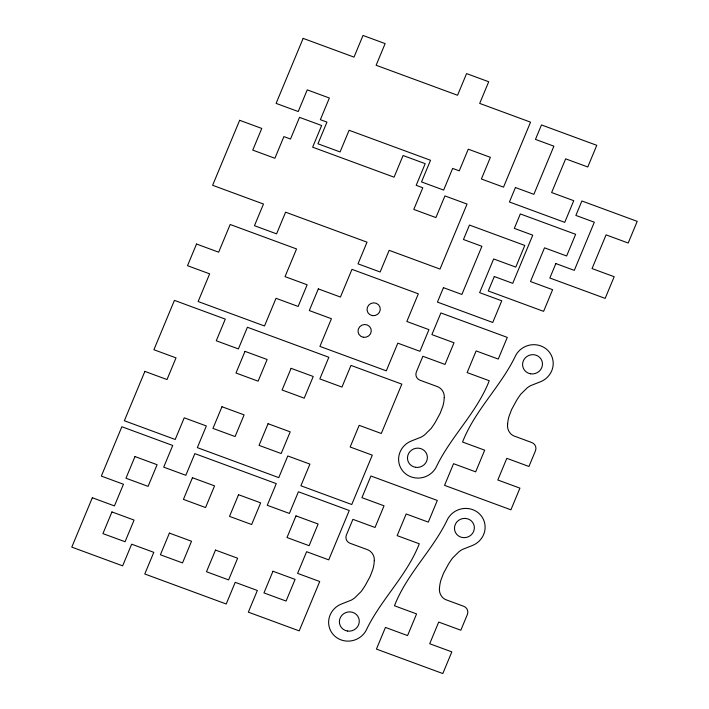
<?xml version="1.0" encoding="UTF-8"?>
<svg xmlns="http://www.w3.org/2000/svg" width="709" height="709" viewBox="0 0 709 709"><rect width="100%" height="100%" fill="white"/><g stroke="black" fill="none" stroke-linecap="round" stroke-linejoin="round"><path stroke-width="1.06" d="M374.281 560.686L373.998 563.956A41.14 39.465 -20.3 0 1 372.837 569.398L370.222 576.302L365.339 585.306A93.304 89.511 -20.3 0 1 361.12 591.572L354.748 597.847A29.955 28.741 -20.3 0 1 351.283 600.133L341.942 603.82A20.003 19.187 -20.3 0 0 334.125 635.521A20.003 19.187 -20.3 0 0 366.978 628.635C381.69 598.715 407.046 575.265 419.285 543.785L397.155 535.632L406.168 513.972L428.298 522.116L437.311 500.448L370.931 476.005L361.918 497.665L384.048 505.818L375.034 527.487L352.905 519.334L346.4 534.985A6.665 6.399 -20.3 0 0 350.042 543.271L366.447 549.307C371.401 550.671 374.777 555.581 374.281 560.686M444.251 397.634L443.967 400.904A41.14 39.465 -20.3 0 1 442.797 406.346L440.183 413.25L435.308 422.254A93.304 89.511 -20.3 0 1 431.081 428.52L424.718 434.794A29.955 28.741 -20.3 0 1 421.252 437.081L411.911 440.768A20.003 19.187 -20.3 0 0 404.095 472.469A20.003 19.187 -20.3 0 0 436.948 465.583C451.66 435.663 477.006 412.213 489.254 380.733L467.125 372.579L476.138 350.92L498.267 359.064L507.281 337.395L440.901 312.953L431.887 334.613L454.017 342.766L445.004 364.435L422.874 356.281L416.369 371.933A6.665 6.399 -20.3 0 0 420.012 380.219L436.407 386.254C441.37 387.619 444.747 392.529 444.251 397.634M439.509 587.779C438.676 593.185 441.875 598.813 447.299 600.239L463.704 606.284A6.665 6.399 -20.3 0 1 467.346 614.57L460.832 630.212L438.711 622.068L429.698 643.737L451.828 651.881L442.815 673.55L376.435 649.098L385.448 627.43L407.569 635.583L416.582 613.914L394.461 605.77C406.7 574.29 432.047 550.84 446.759 520.92A20.003 19.187 -20.3 0 1 479.621 514.034A20.003 19.187 -20.3 0 1 471.795 545.735L462.463 549.422A29.955 28.741 -20.3 0 0 458.998 551.699L452.626 557.983A93.304 89.511 -20.3 0 0 448.398 564.249L443.524 573.253L440.909 580.148A41.14 39.465 -20.3 0 0 439.748 585.599L439.509 587.779M507.617 424.035C506.775 429.45 509.984 435.078 515.408 436.505L531.812 442.549A6.665 6.399 -20.3 0 1 535.455 450.827L528.941 466.478L506.82 458.324L497.807 479.993L519.927 488.146L510.914 509.815L444.543 485.364L453.547 463.695L475.677 471.848L484.69 450.18L462.56 442.026C474.808 410.546 500.155 387.096 514.867 357.176A20.003 19.187 -20.3 0 1 547.72 350.299A20.003 19.187 -20.3 0 1 539.904 381.991L530.562 385.678A29.955 28.741 -20.3 0 0 527.097 387.965L520.725 394.239A93.304 89.511 -20.3 0 0 516.506 400.505L511.632 409.51L509.018 416.413A41.14 39.465 -20.3 0 0 507.848 421.855L507.617 424.035M239.651 120.3L212.611 185.297L263.473 204.032L254.46 225.701L276.581 233.855L285.594 212.186L367.032 242.177L358.018 263.845L380.148 271.999L389.161 250.33L440.014 269.066L467.054 204.059L444.924 195.914L435.911 217.583L413.79 209.43L422.803 187.761L416.192 185.324L425.205 163.664L403.084 155.51L394.071 177.179L312.634 147.18L321.647 125.511L299.517 117.366L290.504 139.035L283.901 136.598L274.888 158.267L252.758 150.113L261.772 128.444L239.651 120.3M196.526 244.029L187.513 265.698L209.642 273.851L198.13 301.538L264.501 325.989L276.023 298.303L298.143 306.448L307.157 284.779L285.036 276.634L296.548 248.948L230.168 224.496L218.656 252.182L196.526 244.029M92.321 497.762L71.795 547.118L122.648 565.853L131.661 544.184L153.791 552.338L144.778 573.998L226.215 603.997L235.22 582.328L257.349 590.482L248.336 612.151L299.198 630.877L319.724 581.531L297.603 573.377L306.607 551.708L328.737 559.862L349.262 510.507L298.409 491.771L289.396 513.44L267.266 505.287L276.28 483.627L194.842 453.627L185.829 475.296L163.708 467.142L172.721 445.474L121.859 426.747L101.334 476.094L123.455 484.247L114.441 505.916L92.321 497.762M144.884 371.392L124.35 420.747L175.212 439.483L184.225 417.814L206.354 425.967L197.341 447.636L278.77 477.627L287.783 455.958L309.913 464.111L300.9 485.78L351.761 504.516L372.287 455.16L350.157 447.007L359.171 425.338L381.3 433.491L401.826 384.136L350.973 365.401L341.96 387.07L319.83 378.925L328.843 357.256L247.406 327.257L238.392 348.925L216.272 340.772L225.285 319.112L174.423 300.377L153.897 349.732L176.018 357.877L167.005 379.545L144.884 371.392M303.142 38.383L276.102 103.39L298.232 111.535L307.245 89.866L329.375 98.019L320.362 119.688L326.964 122.116L317.951 143.785L340.081 151.939L349.094 130.27L430.523 160.269L421.518 181.929L443.639 190.083L452.652 168.414L459.264 170.851L468.268 149.182L490.398 157.336L481.384 178.996L503.514 187.149L530.545 122.152L479.692 103.417L488.705 81.748L466.575 73.594L457.562 95.263L376.124 65.263L385.138 43.604L363.017 35.45L354.004 57.119L303.142 38.383M111.942 511.933L102.929 533.602L125.059 541.747L134.072 520.087L111.942 511.933M134.976 456.561L125.963 478.229L148.084 486.374L157.097 464.714L134.976 456.561M169.407 533.097L160.394 554.766L182.523 562.919L191.536 541.251L169.407 533.097M192.44 477.724L183.427 499.393L205.557 507.547L214.561 485.878L192.44 477.724M221.97 406.736L212.957 428.396L235.087 436.549L244.1 414.88L221.97 406.736M245.004 351.363L235.991 373.023L258.111 381.176L267.125 359.507L245.004 351.363M318.314 288.891L309.301 310.56L331.431 318.713L319.919 346.4L386.29 370.842L397.811 343.156L419.932 351.309L428.945 329.641L406.824 321.496L418.337 293.81L351.956 269.358L340.444 297.044L318.314 288.891M215.501 550.078L206.487 571.746L228.617 579.9L237.63 558.231L215.501 550.078M238.534 494.705L229.521 516.374L251.651 524.527L260.664 502.858L238.534 494.705M268.064 423.707L259.051 445.376L281.181 453.53L290.194 431.861L268.064 423.707M291.098 368.334L282.085 390.003L304.214 398.157L313.227 376.488L291.098 368.334M272.965 571.25L263.961 592.91L286.082 601.064L295.095 579.395L272.965 571.25M295.999 515.877L286.985 537.546L309.115 545.691L318.128 524.022L295.999 515.877M443.444 287.659L437.435 302.096L492.746 322.471L501.759 300.811L479.63 292.657L493.65 258.953L515.78 267.107L524.793 245.438L469.473 225.063L463.464 239.509L481.907 246.298L461.878 294.448L443.444 287.659M515.434 187.539L509.425 201.985L564.736 222.36L573.749 200.691L551.629 192.538L565.649 158.834L587.77 166.987L596.783 145.318L541.472 124.944L535.463 139.389L553.897 146.178L533.868 194.328L515.434 187.539M494.288 276.537L488.279 290.974L543.599 311.348L552.612 289.689L530.483 281.535L544.503 247.831L566.633 255.984L575.637 234.316L520.326 213.941L514.317 228.387L532.76 235.175L512.731 283.325L494.288 276.537M555.856 263.571L549.847 278.017L605.167 298.392L614.18 276.723L592.05 268.578L606.071 234.874L628.201 243.019L637.205 221.359L581.894 200.984L575.885 215.421L594.328 222.218L574.299 270.368L555.856 263.571M372.358 315.611A6.665 6.399 -20.3 0 0 379.935 307.041A6.665 6.399 -20.3 0 0 368.662 305.162A6.665 6.399 -20.3 0 0 372.358 315.611M363.345 337.28A6.665 6.399 -20.3 0 0 370.922 328.71A6.665 6.399 -20.3 0 0 359.649 326.831A6.665 6.399 -20.3 0 0 363.345 337.28M530.58 373.803A10.006 9.598 -20.3 0 0 541.951 360.952A10.006 9.598 -20.3 0 0 525.041 358.134A10.006 9.598 -20.3 0 0 530.58 373.803M415.492 467.293A10.006 9.598 -20.3 0 0 426.862 454.434A10.006 9.598 -20.3 0 0 409.944 451.615A10.006 9.598 -20.3 0 0 415.492 467.293M462.472 537.537A10.006 9.598 -20.3 0 0 473.842 524.687A10.006 9.598 -20.3 0 0 456.933 521.868A10.006 9.598 -20.3 0 0 462.472 537.537M347.383 631.028A10.006 9.598 -20.3 0 0 358.754 618.177A10.006 9.598 -20.3 0 0 341.844 615.359A10.006 9.598 -20.3 0 0 347.383 631.028"/></g></svg>
